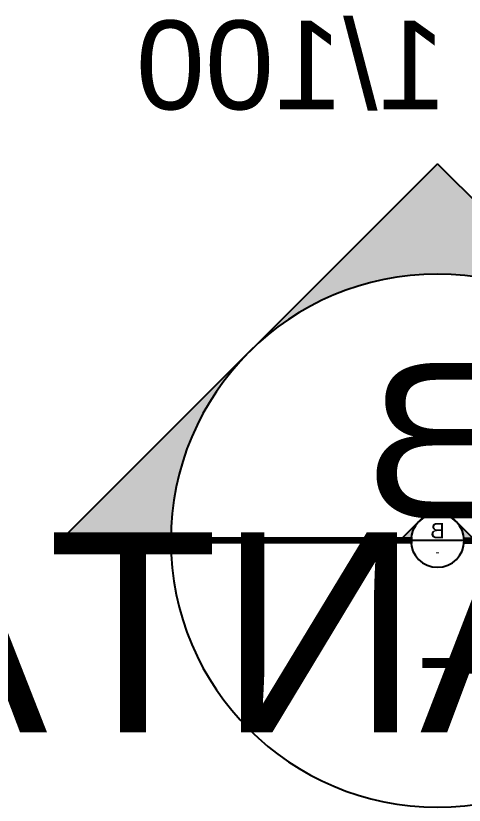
# Model space of a CAD drawing. Header units: metres. Extents: x 47682 to 48001, y 23344 to 23573.
# Drawn here: x 47717.85 to 47727.94, y 23395.96 to 23413.72 of the extents above; entities that cross this region are included whole.
import ezdxf
from ezdxf.enums import TextEntityAlignment as Align

# ---------------------------------------------------------------- set-up
doc = ezdxf.new("R2010")
doc.units = ezdxf.units.M
doc.header["$LTSCALE"] = 0.25
doc.linetypes.add('DIVIDEX2', pattern=[63.5, 25.4, -12.7, 0, -12.7, 0, -12.7])
for name, color, linetype in [('0 @ 0.1', 7, 'Continuous'), ('0 @ 1', 7, 'Continuous'), ('SIMB_01', 1, 'Continuous'), ('SIMB_PREENCHIMENTO', 253, 'Continuous'), ('SIMB_TXT', 1, 'Continuous')]:
    doc.layers.add(name, color=color, linetype=linetype)
doc.layers.add('SIMB_LCT', color=252, linetype='DIVIDEX2', lineweight=100)
doc.styles.add('SIMB', font='arial.ttf')

# ---------------------------------------------------------------- blocks, each defined once
blk = doc.blocks.new('*U29')
at = {"layer": 'SIMB_LCT'}
blk.add_line((6, 0), (38.48336803183231, 9.953356264611564e-17), dxfattribs=at)
at = {"layer": 'SIMB_TXT', "style": 'SIMB'}
for tag, height, p in [('000', 3.5, (4.31101309645751e-33, 2.25)), ('999', 2, (4.31101309645751e-33, -2.525348218647195))]:
    blk.add_attdef(tag, text='', height=height, dxfattribs=at).set_placement(p, align=Align.MIDDLE_CENTER)
blk = doc.blocks.new('*U419')
at = {"layer": '0 @ 1'}
blk.add_blockref('*U29', (-8.544636599486694, 1.900000000008731), dxfattribs=at)
blk = doc.blocks.new('*U30')
at = {"layer": 'SIMB_PREENCHIMENTO', "transparency": 33554587}
h = blk.add_hatch(color=256, dxfattribs=at)
h.dxf.hatch_style = 1
h.paths.add_polyline_path([(-8.881784197001252e-16, 8.483368031832322), (-4.151591235287846, 4.331776796544477, -0.40182742204384), (4.151591235287825, 4.331776796544499)])
h = blk.add_hatch(color=256, dxfattribs=at)
h.dxf.hatch_style = 1
h.paths.add_polyline_path([(-4.331776796544433, 4.151591235287893), (-8.483368031832326, 8.881784197001252e-16), (-6, 6.661338147750939e-16, -0.1933989078512697)])
h = blk.add_hatch(color=256, dxfattribs=at)
h.dxf.hatch_style = 1
h.paths.add_polyline_path([(4.331776796544499, 4.151591235287825, -0.1933989078512657), (6, 0), (8.483368031832326, 0)])
at = {"layer": 'SIMB_01'}
for p, q in [((-8.483368031832326, 3.608224830031759e-16), (-3.552713678800501e-15, 8.48336803183232)), ((8.483368031832324, -1.387778780781446e-17), (1.77635683940025e-15, 8.48336803183232)), ((-6, 7.347880794884119e-16), (-8.483368031832326, 7.347880794884119e-16)), ((-6, -4.59428243871234e-15), (6, 5.329070518200751e-15)), ((6, 0), (8.483368031832324, 0))]:
    blk.add_line(p, q, dxfattribs=at)
blk.add_circle((0, 0), 6, dxfattribs=at)
at = {"layer": 'SIMB_LCT'}
blk.add_line((-6.000000000000007, 0), (-54.2507478295047, -4.124836652692806e-17), dxfattribs=at)
at = {"layer": 'SIMB_TXT', "style": 'SIMB'}
for tag, height, p in [('000', 3.5, (-1.998401444325282e-15, 2.25)), ('999', 2, (2.242959790030593e-15, -2.525348218647195))]:
    blk.add_attdef(tag, text='', height=height, dxfattribs=at).set_placement(p, align=Align.MIDDLE_CENTER)
blk = doc.blocks.new('*U420')
at = {"layer": '0 @ 0.1', "xscale": 0.1, "yscale": 0.1, "zscale": 0.1}
blk.add_blockref('*U30', (12.96480313933716, 1.900000000008731), dxfattribs=at).add_auto_attribs({'999': '-', '000': 'B'})
at = {"layer": '0 @ 1'}
blk.add_blockref('*U30', (12.96480313933716, 1.900000000008731), dxfattribs=at).add_auto_attribs({'999': '-', '000': 'B'})
blk = doc.blocks.new('*U23')
at = {"layer": 'SIMB_TXT', "style": 'SIMB'}
blk.add_attdef('TITULO_DO_DESENHO', text='', height=4.5, dxfattribs=at).set_placement((10.02237490196239, 1), align=Align.BOTTOM_LEFT)
blk.add_attdef('NUM', text='', height=4.5, dxfattribs=at).set_placement((0, 0), align=Align.MIDDLE_CENTER)
blk.add_attdef('ESCALA', (21.30387462556882, -4.582471399310634), '', height=2, dxfattribs=at)
blk = doc.blocks.new('*U421')
at = {"layer": '0 @ 1'}
ref = blk.add_blockref('*U23', (-8.544636599486694, -4.762682404165389), dxfattribs=at)
ref.add_attrib('TITULO_DO_DESENHO', 'PLANTA PAV. SUP.', dxfattribs={"layer": 'SIMB_TXT', "height": 4.5, "style": 'SIMB'}).set_placement((1.477738302477519, -3.762682404179941), align=Align.BOTTOM_LEFT)
blk = doc.blocks.new('Pav_sup')
for name in ['*U420', '*U419', '*U421']:
    blk.add_blockref(name, (0, 0))
blk = doc.blocks.new('*U19')
at = {"layer": 'SIMB_TXT', "style": 'SIMB'}
blk.add_attdef('TITULO_DO_DESENHO', text='', height=4.5, dxfattribs=at).set_placement((10.02237490196239, 1), align=Align.BOTTOM_LEFT)
blk.add_attdef('NUM', text='', height=4.5, dxfattribs=at).set_placement((0, 0), align=Align.MIDDLE_CENTER)
blk.add_attdef('ESCALA', (21.30387462556882, -4.582471399310634), '', height=2, dxfattribs=at)
blk = doc.blocks.new('*U449')
at = {"layer": '0 @ 1'}
ref = blk.add_blockref('*U19', (-8.544636599450314, -4.762682404136285), dxfattribs=at)
ref.add_attrib('ESCALA', '1/100', (12.75923802614125, -9.345153803435096), dxfattribs={"layer": 'SIMB_TXT', "height": 2, "style": 'SIMB'})
blk = doc.blocks.new('PAV_TER')
blk.add_blockref('*U449', (0, 0))

msp = doc.modelspace()

# ---------------------------------------------------------------- block references
at = {"xscale": -1}
for name, p in [('PAV_TER', (47740.30320422762, 23420.96282307427)), ('Pav_sup', (47740.30320422758, 23400.01282307432))]:
    msp.add_blockref(name, p, dxfattribs=at)

doc.saveas('drawing.dxf')
